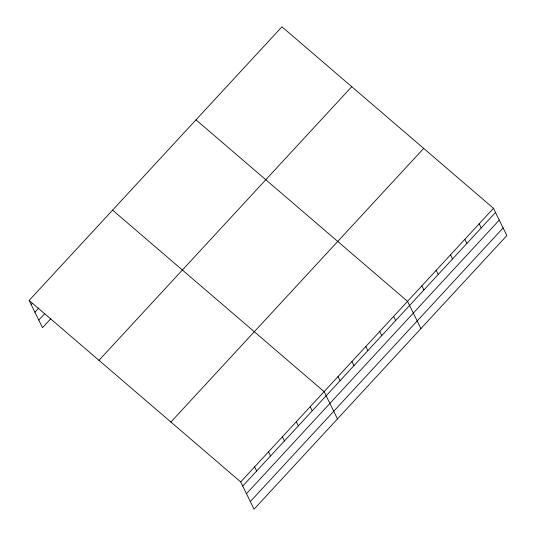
<?xml version="1.0" encoding="UTF-8"?>
<svg xmlns="http://www.w3.org/2000/svg" width="536" height="536" viewBox="0 0 536 536"><rect width="100%" height="100%" fill="white"/><g stroke="black" fill="none" stroke-linecap="round" stroke-linejoin="round"><path stroke-width="0.8" d="M29.152 300.435L281.943 26.8L493.488 208.303L506.848 235.565L254.057 509.2L240.704 481.938L29.152 300.435L42.512 327.697L50.853 318.665M31.182 304.575L32.294 303.369M34.92 312.207L38.813 307.992M38.773 320.066L44.89 313.446M98.966 360.333L351.75 86.698M170.89 422.04L423.681 148.405M240.704 481.938L493.488 208.303M242.734 486.078L495.519 212.444M246.473 493.71L499.257 220.075M250.319 501.569L503.11 227.934M195.995 119.836L407.541 301.339L420.901 328.601M112.573 210.132L324.126 391.642L337.479 418.897M479.164 223.807L481.194 227.947M464.839 239.317L466.869 243.458M450.515 254.821L452.545 258.962M436.19 270.325L438.22 274.466M421.865 285.835L423.896 289.976M393.638 316.387L395.668 320.528M379.736 331.442L381.766 335.583M365.833 346.49L367.863 350.631M351.931 361.539L353.961 365.679M338.028 376.587L340.059 380.728M310.223 406.69L312.247 410.831M296.314 421.738L298.344 425.879M282.412 436.786L284.442 440.927M268.509 451.841L270.539 455.982M254.607 466.89L256.637 471.03"/></g></svg>
